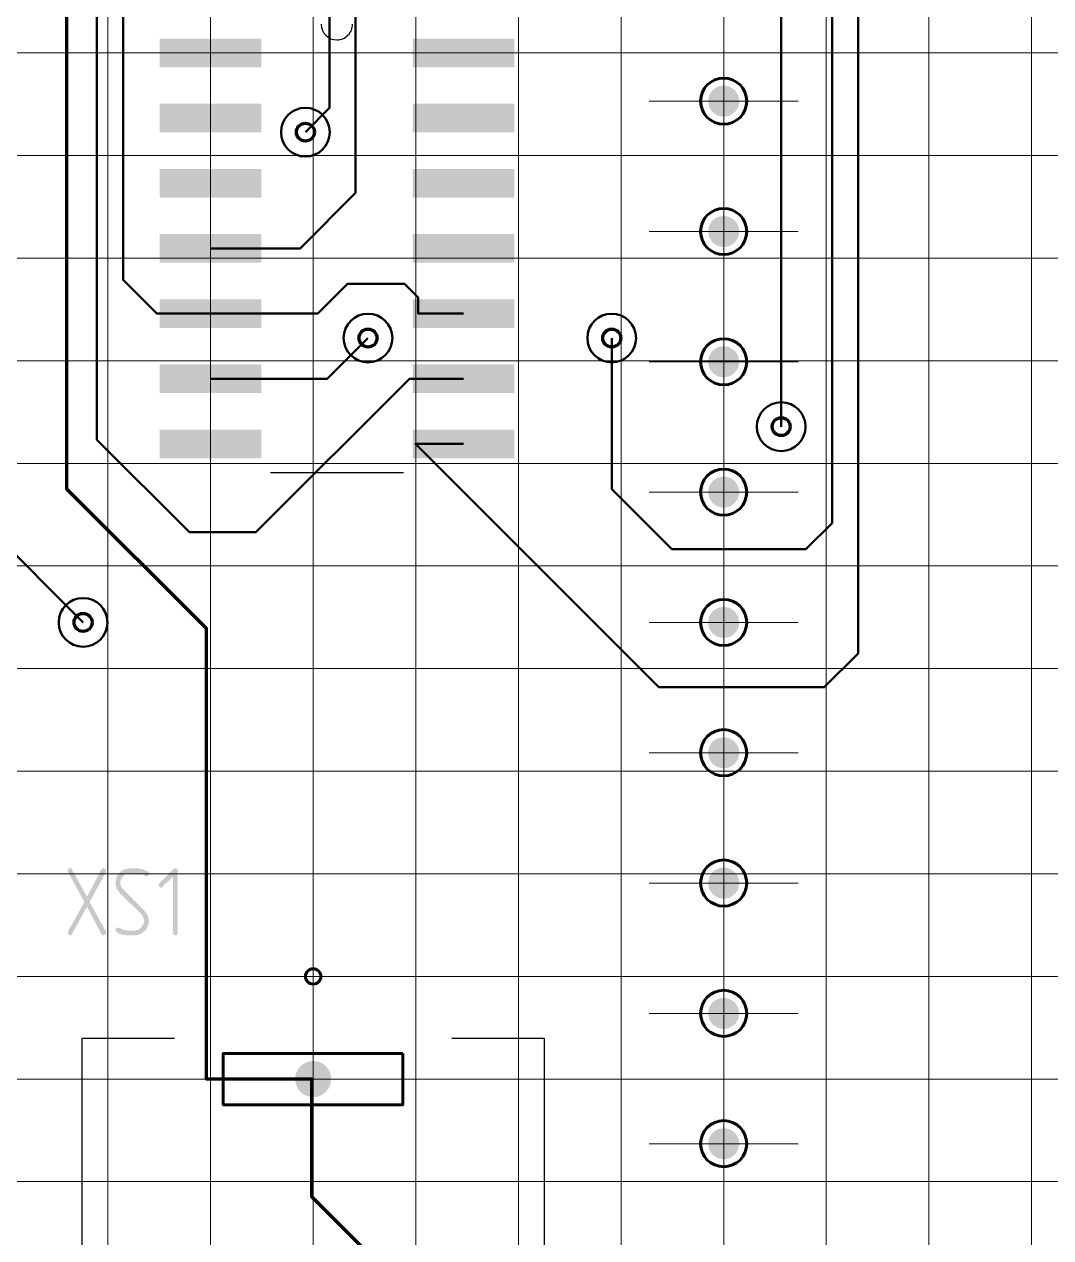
# Model space of a CAD drawing. Extents: x 260 to 1101, y 70 to 664.
# Drawn here: x 532.08 to 572.07, y 404.6 to 451.9 of the extents above; entities that cross this region are included whole.
import ezdxf

# ---------------------------------------------------------------- set-up
doc = ezdxf.new("R2010")
doc.units = 0
doc.header["$MEASUREMENT"] = 0
doc.layers.add('PDF _Геометрия', color=7, linetype='CONTINUOUS')
doc.layers.add('PDF _Сплошная заливка', color=7, linetype='CONTINUOUS')

msp = doc.modelspace()

# ---------------------------------------------------------------- hatches: boundary and pattern name
at = {"layer": 'PDF _Сплошная заливка', "transparency": 33554559}
for points in [[(559.331, 448.906), (558.72, 448.906), (558.766, 449.14), (558.899, 449.339), (559.098, 449.471), (559.331, 449.518)], [(559.331, 448.906), (559.331, 448.294), (559.098, 448.341), (558.899, 448.474), (558.766, 448.672), (558.72, 448.906)], [(559.331, 443.826), (558.72, 443.826), (558.766, 444.061), (558.899, 444.259), (559.098, 444.391), (559.331, 444.438)], [(559.331, 443.826), (559.331, 443.214), (559.098, 443.261), (558.899, 443.394), (558.766, 443.592), (558.72, 443.826)], [(559.331, 438.746), (558.72, 438.746), (558.766, 438.981), (558.899, 439.179), (559.098, 439.311), (559.331, 439.358)], [(559.331, 438.746), (559.331, 438.134), (559.098, 438.181), (558.899, 438.314), (558.766, 438.512), (558.72, 438.746)], [(559.331, 433.666), (558.72, 433.666), (558.766, 433.901), (558.899, 434.099), (559.098, 434.231), (559.331, 434.278)], [(559.331, 433.666), (559.331, 433.054), (559.098, 433.101), (558.899, 433.234), (558.766, 433.432), (558.72, 433.666)], [(559.331, 428.586), (558.72, 428.586), (558.766, 428.821), (558.899, 429.019), (559.098, 429.151), (559.331, 429.198)], [(559.331, 428.586), (559.331, 427.974), (559.098, 428.021), (558.899, 428.154), (558.766, 428.352), (558.72, 428.586)], [(559.331, 423.506), (558.72, 423.506), (558.766, 423.741), (558.899, 423.939), (559.098, 424.071), (559.331, 424.118)], [(559.331, 423.506), (559.331, 422.894), (559.098, 422.941), (558.899, 423.074), (558.766, 423.272), (558.72, 423.506)], [(535.188, 419.005), (535.213, 418.98), (535.239, 418.98), (535.239, 418.98), (535.264, 418.955), (535.264, 418.929), (535.264, 418.904), (535.264, 418.904), (535.264, 418.904), (535.264, 418.878), (535.264, 418.853), (534.629, 417.685), (535.264, 416.542), (535.264, 416.516), (535.264, 416.516), (535.264, 416.491), (535.264, 416.491), (535.264, 416.465), (535.264, 416.465), (535.264, 416.44), (535.239, 416.415), (535.239, 416.415), (535.213, 416.415), (535.188, 416.389), (535.162, 416.389), (535.162, 416.389), (535.137, 416.389), (535.112, 416.415), (535.112, 416.415), (535.086, 416.44), (534.528, 417.507), (533.944, 416.44), (533.944, 416.44), (533.944, 416.44), (533.944, 416.415), (533.918, 416.389), (533.893, 416.389), (533.867, 416.389), (533.867, 416.389), (533.867, 416.389), (533.842, 416.415), (533.817, 416.415), (533.791, 416.415), (533.791, 416.44), (533.791, 416.465), (533.791, 416.491), (533.791, 416.491), (533.791, 416.491), (533.791, 416.516), (533.791, 416.542), (534.426, 417.685), (533.791, 418.853), (533.791, 418.904), (533.791, 418.904), (533.791, 418.929), (533.791, 418.929), (533.817, 418.955), (533.817, 418.98), (533.817, 418.98), (533.842, 419.005), (533.867, 419.005), (533.893, 419.005), (533.918, 419.005), (533.944, 418.98), (533.944, 418.98), (533.944, 418.955), (534.528, 417.888), (535.086, 418.955), (535.086, 418.955), (535.112, 418.955), (535.112, 418.98), (535.137, 419.005), (535.162, 419.005), (535.162, 419.005)], [(536.533, 419.005), (536.559, 418.98), (536.61, 418.98), (536.635, 418.98), (536.686, 418.955), (536.686, 418.955), (536.711, 418.955), (536.737, 418.955), (536.762, 418.929), (536.787, 418.929), (536.838, 418.904), (536.914, 418.878), (536.914, 418.878), (536.914, 418.853), (536.914, 418.853), (536.914, 418.853), (536.94, 418.853), (536.94, 418.828), (536.94, 418.802), (536.94, 418.802), (536.94, 418.777), (536.94, 418.777), (536.94, 418.751), (536.914, 418.726), (536.914, 418.726), (536.889, 418.701), (536.864, 418.701), (536.838, 418.701), (536.787, 418.701), (536.787, 418.726), (536.762, 418.726), (536.737, 418.751), (536.711, 418.751), (536.66, 418.777), (536.61, 418.802), (536.533, 418.802), (536.483, 418.802), (536.178, 418.802), (536.153, 418.802), (536.102, 418.802), (536.051, 418.777), (536.026, 418.777), (535.975, 418.751), (535.924, 418.701), (535.924, 418.701), (535.924, 418.675), (535.899, 418.65), (535.873, 418.624), (535.873, 418.599), (535.848, 418.548), (535.823, 418.497), (535.823, 418.447), (535.823, 418.37), (535.848, 418.32), (535.848, 418.294), (535.848, 418.294), (535.848, 418.294), (535.873, 418.269), (535.873, 418.269), (535.899, 418.218), (535.924, 418.193), (535.949, 418.167), (536.762, 417.354), (536.762, 417.329), (536.787, 417.329), (536.787, 417.304), (536.813, 417.304), (536.838, 417.253), (536.864, 417.227), (536.864, 417.202), (536.889, 417.151), (536.914, 417.126), (536.914, 417.05), (536.94, 416.999), (536.94, 416.948), (536.94, 416.948), (536.94, 416.948), (536.94, 416.923), (536.94, 416.923), (536.94, 416.872), (536.914, 416.821), (536.889, 416.745), (536.864, 416.694), (536.838, 416.618), (536.787, 416.567), (536.762, 416.567), (536.762, 416.542), (536.711, 416.516), (536.66, 416.465), (536.61, 416.44), (536.533, 416.415), (536.457, 416.389), (536.432, 416.389), (536.381, 416.389), (536.076, 416.389), (536.076, 416.389), (536.051, 416.389), (536.026, 416.389), (535.975, 416.415), (535.899, 416.415), (535.823, 416.44), (535.746, 416.465), (535.696, 416.516), (535.645, 416.567), (535.645, 416.592), (535.645, 416.592), (535.645, 416.618), (535.645, 416.643), (535.67, 416.669), (535.67, 416.669), (535.696, 416.669), (535.696, 416.694), (535.721, 416.694), (535.772, 416.669), (535.797, 416.669), (535.797, 416.669), (535.848, 416.643), (535.873, 416.618), (535.924, 416.618), (535.975, 416.592), (536.051, 416.592), (536.102, 416.567), (536.381, 416.567), (536.407, 416.592), (536.432, 416.592), (536.457, 416.592), (536.508, 416.592), (536.559, 416.618), (536.584, 416.643), (536.635, 416.694), (536.635, 416.694), (536.66, 416.719), (536.66, 416.745), (536.686, 416.77), (536.711, 416.796), (536.737, 416.846), (536.737, 416.897), (536.762, 416.948), (536.737, 417.024), (536.737, 417.024), (536.737, 417.024), (536.737, 417.05), (536.737, 417.05), (536.737, 417.05), (536.711, 417.075), (536.711, 417.075), (536.711, 417.1), (536.711, 417.1), (536.711, 417.126), (536.686, 417.151), (536.66, 417.177), (536.635, 417.227), (535.797, 418.04), (535.797, 418.04), (535.797, 418.066), (535.772, 418.066), (535.772, 418.091), (535.746, 418.116), (535.721, 418.142), (535.696, 418.193), (535.67, 418.218), (535.67, 418.243), (535.67, 418.243), (535.67, 418.269), (535.67, 418.294), (535.645, 418.32), (535.645, 418.37), (535.645, 418.447), (535.645, 418.447), (535.645, 418.447), (535.645, 418.472), (535.645, 418.472), (535.645, 418.523), (535.67, 418.574), (535.67, 418.624), (535.696, 418.701), (535.746, 418.751), (535.797, 418.828), (535.797, 418.828), (535.797, 418.828), (535.823, 418.853), (535.848, 418.878), (535.899, 418.904), (535.975, 418.955), (536.026, 418.98), (536.102, 418.98), (536.153, 419.005), (536.508, 419.005)], [(538.006, 419.005), (538.006, 418.98), (538.032, 418.98), (538.032, 418.98), (538.057, 418.955), (538.057, 418.929), (538.057, 418.904), (538.057, 416.491), (538.057, 416.465), (538.057, 416.465), (538.057, 416.44), (538.032, 416.415), (538.032, 416.415), (538.032, 416.415), (538.006, 416.389), (537.981, 416.389), (537.981, 416.389), (537.955, 416.389), (537.93, 416.389), (537.905, 416.415), (537.905, 416.415), (537.905, 416.44), (537.879, 416.44), (537.879, 416.491), (537.879, 418.675), (537.473, 418.294), (537.473, 418.269), (537.473, 418.269), (537.448, 418.243), (537.422, 418.243), (537.397, 418.243), (537.397, 418.243), (537.371, 418.269), (537.346, 418.294), (537.346, 418.294), (537.346, 418.294), (537.321, 418.32), (537.321, 418.345), (537.321, 418.345), (537.321, 418.37), (537.346, 418.37), (537.346, 418.421), (537.905, 418.98), (537.905, 418.98), (537.93, 418.98), (537.955, 419.005), (537.981, 419.005), (537.981, 419.005)], [(559.331, 418.426), (558.72, 418.426), (558.766, 418.661), (558.899, 418.859), (559.098, 418.991), (559.331, 419.038)], [(559.331, 418.426), (559.331, 417.814), (559.098, 417.861), (558.899, 417.994), (558.766, 418.192), (558.72, 418.426)], [(559.331, 413.346), (558.72, 413.346), (558.766, 413.581), (558.899, 413.779), (559.098, 413.911), (559.331, 413.958)], [(559.331, 413.346), (559.331, 412.734), (559.098, 412.781), (558.899, 412.914), (558.766, 413.112), (558.72, 413.346)], [(543.337, 410.786), (543.337, 411.492), (543.52, 411.468), (543.69, 411.398), (543.836, 411.285), (543.948, 411.139), (544.019, 410.969), (544.043, 410.786)], [(543.337, 410.786), (543.337, 410.08), (543.154, 410.104), (542.984, 410.175), (542.838, 410.287), (542.726, 410.433), (542.655, 410.604), (542.631, 410.786)], [(543.337, 410.786), (544.043, 410.786), (544.019, 410.604), (543.948, 410.433), (543.836, 410.287), (543.69, 410.175), (543.52, 410.104), (543.337, 410.08)], [(559.331, 408.266), (558.72, 408.266), (558.766, 408.501), (558.899, 408.699), (559.098, 408.831), (559.331, 408.878)], [(559.331, 408.266), (559.331, 407.654), (559.098, 407.701), (558.899, 407.834), (558.766, 408.032), (558.72, 408.266)]]:
    msp.add_hatch(color=256, dxfattribs=at).paths.add_polyline_path(points)
at = {"layer": 'PDF _Сплошная заливка', "true_color": 0xffffff, "transparency": 33554559}
for points in [[(559.331, 449.518), (559.566, 449.471), (559.764, 449.339), (559.897, 449.14), (559.943, 448.906), (559.331, 448.906)], [(559.943, 448.906), (559.897, 448.672), (559.764, 448.474), (559.566, 448.341), (559.331, 448.294), (559.331, 448.906)], [(559.331, 444.438), (559.566, 444.391), (559.764, 444.259), (559.897, 444.061), (559.943, 443.826), (559.331, 443.826)], [(559.943, 443.826), (559.897, 443.592), (559.764, 443.394), (559.566, 443.261), (559.331, 443.214), (559.331, 443.826)], [(559.331, 439.358), (559.566, 439.311), (559.764, 439.179), (559.897, 438.981), (559.943, 438.746), (559.331, 438.746)], [(559.943, 438.746), (559.897, 438.512), (559.764, 438.314), (559.566, 438.181), (559.331, 438.134), (559.331, 438.746)], [(559.331, 434.278), (559.566, 434.231), (559.764, 434.099), (559.897, 433.901), (559.943, 433.666), (559.331, 433.666)], [(559.943, 433.666), (559.897, 433.432), (559.764, 433.234), (559.566, 433.101), (559.331, 433.054), (559.331, 433.666)], [(559.331, 429.198), (559.566, 429.151), (559.764, 429.019), (559.897, 428.821), (559.943, 428.586), (559.331, 428.586)], [(559.943, 428.586), (559.897, 428.352), (559.764, 428.154), (559.566, 428.021), (559.331, 427.974), (559.331, 428.586)], [(559.331, 424.118), (559.566, 424.071), (559.764, 423.939), (559.897, 423.741), (559.943, 423.506), (559.331, 423.506)], [(559.943, 423.506), (559.897, 423.272), (559.764, 423.074), (559.566, 422.941), (559.331, 422.894), (559.331, 423.506)], [(559.331, 419.038), (559.566, 418.991), (559.764, 418.859), (559.897, 418.661), (559.943, 418.426), (559.331, 418.426)], [(559.943, 418.426), (559.897, 418.192), (559.764, 417.994), (559.566, 417.861), (559.331, 417.814), (559.331, 418.426)], [(559.331, 413.958), (559.566, 413.911), (559.764, 413.779), (559.897, 413.581), (559.943, 413.346), (559.331, 413.346)], [(559.943, 413.346), (559.897, 413.112), (559.764, 412.914), (559.566, 412.781), (559.331, 412.734), (559.331, 413.346)], [(542.631, 410.786), (542.655, 410.969), (542.726, 411.139), (542.838, 411.285), (542.984, 411.398), (543.154, 411.468), (543.337, 411.492), (543.337, 410.786)], [(559.331, 408.878), (559.566, 408.831), (559.764, 408.699), (559.897, 408.501), (559.943, 408.266), (559.331, 408.266)], [(559.943, 408.266), (559.897, 408.032), (559.764, 407.834), (559.566, 407.701), (559.331, 407.654), (559.331, 408.266)]]:
    msp.add_hatch(color=7, dxfattribs=at).paths.add_polyline_path(points)

# ---------------------------------------------------------------- linework, layer by layer
at = {"layer": 'PDF _Геометрия', "lineweight": 18}
for points in [[(535.34, 380.306), (535.34, 382.786), (535.34, 592.786)], [(539.338, 381.546), (539.338, 382.786), (539.338, 592.786)], [(543.337, 380.306), (543.337, 382.786), (543.337, 592.786)], [(547.336, 381.546), (547.336, 382.786), (547.336, 592.786)], [(551.334, 380.306), (551.334, 382.786), (551.334, 592.786)], [(555.333, 381.546), (555.333, 382.786), (555.333, 592.786)], [(559.331, 380.306), (559.331, 382.786), (559.331, 592.786)], [(563.33, 381.546), (563.33, 382.786), (563.33, 592.786)], [(567.329, 380.306), (567.329, 382.786), (567.329, 592.786)], [(571.327, 381.546), (571.327, 382.786), (571.327, 592.786)], [(559.331, 451.086), (559.331, 456.886)], [(559.331, 451.386), (559.331, 456.586)], [(559.331, 446.006), (559.331, 451.806)], [(559.331, 446.306), (559.331, 451.506)], [(326.173, 450.786), (327.413, 450.786), (647.301, 450.786)], [(556.433, 448.906), (562.231, 448.906)], [(556.732, 448.906), (561.931, 448.906)], [(324.934, 446.786), (327.413, 446.786), (647.301, 446.786)], [(559.331, 440.926), (559.331, 446.726)], [(559.331, 441.226), (559.331, 446.426)], [(556.433, 443.826), (562.231, 443.826)], [(556.732, 443.826), (561.931, 443.826)], [(326.173, 442.786), (327.413, 442.786), (647.301, 442.786)], [(559.331, 435.846), (559.331, 441.646)], [(559.331, 436.146), (559.331, 441.346)], [(324.934, 438.786), (327.413, 438.786), (647.301, 438.786)], [(556.433, 438.746), (562.231, 438.746)], [(556.732, 438.746), (561.931, 438.746)], [(559.331, 430.766), (559.331, 436.566)], [(559.331, 431.066), (559.331, 436.266)], [(326.173, 434.786), (327.413, 434.786), (647.301, 434.786)], [(556.433, 433.666), (562.231, 433.666)], [(556.732, 433.666), (561.931, 433.666)], [(559.331, 425.686), (559.331, 431.486)], [(559.331, 425.986), (559.331, 431.186)], [(324.934, 430.786), (327.413, 430.786), (647.301, 430.786)], [(556.433, 428.586), (562.231, 428.586)], [(556.732, 428.586), (561.931, 428.586)], [(326.173, 426.786), (327.413, 426.786), (647.301, 426.786)], [(559.331, 420.606), (559.331, 426.406)], [(559.331, 420.906), (559.331, 426.106)], [(556.433, 423.506), (562.231, 423.506)], [(556.732, 423.506), (561.931, 423.506)], [(324.934, 422.786), (327.413, 422.786), (647.301, 422.786)], [(559.331, 415.526), (559.331, 421.326)], [(559.331, 415.826), (559.331, 421.026)], [(326.173, 418.786), (327.413, 418.786), (647.301, 418.786)], [(556.433, 418.426), (562.231, 418.426)], [(556.732, 418.426), (561.931, 418.426)], [(559.331, 410.446), (559.331, 416.246)], [(559.331, 410.746), (559.331, 415.946)], [(324.934, 414.786), (327.413, 414.786), (647.301, 414.786)], [(543.337, 408.086), (543.337, 413.486)], [(556.433, 413.346), (562.231, 413.346)], [(556.732, 413.346), (561.931, 413.346)], [(559.331, 405.366), (559.331, 411.166)], [(326.173, 410.786), (327.413, 410.786), (647.301, 410.786)], [(540.638, 410.786), (546.036, 410.786)], [(559.331, 405.666), (559.331, 410.866)], [(556.433, 408.266), (562.231, 408.266)], [(556.732, 408.266), (561.931, 408.266)], [(324.934, 406.786), (327.413, 406.786), (647.301, 406.786)]]:
    msp.add_lwpolyline(points, dxfattribs=at)
at = {"layer": 'PDF _Геометрия', "lineweight": 80}
for points in [[(601.317, 399.786), (597.812, 396.28), (591.32, 396.28), (583.323, 396.28), (575.326, 396.28), (567.329, 396.28), (563.349, 396.28), (563.248, 396.179), (559.331, 396.179), (553.303, 396.179), (543.29, 406.195), (543.29, 410.786), (539.177, 410.786), (539.177, 428.344), (533.74, 433.782), (533.74, 461.793), (535.436, 463.49), (535.436, 469.356), (533.74, 471.053), (533.74, 506.318), (540.73, 513.311), (540.73, 514.786)], [(543.29, 410.786), (543.337, 410.786)]]:
    msp.add_lwpolyline(points, dxfattribs=at)
at = {"layer": 'PDF _Геометрия', "lineweight": 50}
for points in [[(554.97, 439.672), (554.97, 433.779), (557.306, 431.442), (562.537, 431.442), (563.552, 432.458), (563.552, 475.689), (562.131, 477.111), (553.907, 477.111), (550.349, 480.67), (550.349, 503.782), (544.408, 509.725)], [(555.935, 497.584), (555.935, 487.83), (556.443, 487.322), (559.287, 487.322), (559.947, 486.662), (561.572, 486.662), (564.568, 483.665), (564.568, 427.378), (563.248, 426.057), (556.808, 426.057), (547.323, 435.546), (549.19, 435.546)], [(539.338, 472.246), (537.056, 472.246), (536.594, 471.784), (536.594, 459.897), (534.911, 458.214), (534.911, 435.71), (538.517, 432.103), (541.107, 432.103), (547.088, 438.086), (549.19, 438.086)], [(561.572, 436.217), (561.572, 460.906), (560.556, 461.922), (558.119, 461.922), (550.337, 469.706), (549.19, 469.706)], [(539.338, 467.166), (541.818, 467.166), (543.978, 465.005), (543.978, 448.64), (543.036, 447.698)], [(539.338, 443.166), (542.833, 443.166), (544.994, 445.327), (544.994, 461.645), (545.435, 462.086), (549.19, 462.086), (549.19, 464.626)], [(549.19, 440.626), (547.431, 440.626), (547.431, 441.247), (546.896, 441.782), (544.672, 441.782), (543.517, 440.626), (539.338, 440.626), (537.247, 440.626), (535.934, 441.94), (535.934, 454.818), (538.237, 457.122)], [(534.375, 428.586), (530.747, 432.216), (530.747, 451.381), (526.583, 455.546)], [(539.338, 438.086), (543.889, 438.086), (545.474, 439.672)]]:
    msp.add_lwpolyline(points, dxfattribs=at)
at = {"layer": 'PDF _Геометрия', "lineweight": 30}
msp.add_lwpolyline([(543.655, 451.904, 0.4142), (544.264, 451.294, 0.414225), (544.874, 451.904)], format="xyb", dxfattribs=at)
msp.add_lwpolyline([(541.674, 434.429), (546.854, 434.429)], dxfattribs=at)
at = {"layer": 'PDF _Геометрия', "lineweight": 25}
msp.add_lwpolyline([(548.735, 412.386), (552.334, 412.386), (552.334, 383.386), (534.34, 383.386), (534.34, 412.386), (537.939, 412.386)], dxfattribs=at)
at = {"layer": 'PDF _Геометрия', "lineweight": 60}
msp.add_lwpolyline([(546.836, 411.786), (546.836, 409.786), (539.838, 409.786), (539.838, 411.786)], close=True, dxfattribs=at)
msp.add_lwpolyline([(546.836, 411.786), (546.836, 409.786), (539.838, 409.786), (539.838, 411.786)], close=True, dxfattribs=at)
for centre, radius in [((559.331, 448.906), 0.9), ((559.331, 448.906), 0.9), ((559.331, 443.826), 0.9), ((559.331, 443.826), 0.9), ((559.331, 438.746), 0.9), ((559.331, 438.746), 0.9), ((559.331, 433.666), 0.9), ((559.331, 433.666), 0.9), ((559.331, 428.586), 0.9), ((559.331, 428.586), 0.9), ((559.331, 423.506), 0.9), ((559.331, 423.506), 0.9), ((559.331, 418.426), 0.9), ((559.331, 418.426), 0.9), ((543.337, 414.786), 0.3), ((559.331, 413.346), 0.9), ((559.331, 413.346), 0.9), ((559.331, 408.266), 0.9), ((559.331, 408.266), 0.9)]:
    msp.add_circle(centre, radius, dxfattribs=at)
at = {"layer": 'PDF _Геометрия', "lineweight": 50}
for centre in [(543.036, 447.698), (545.474, 439.672), (554.97, 439.672), (561.572, 436.218), (534.375, 428.586)]:
    msp.add_circle(centre, 0.95, dxfattribs=at)
at = {"layer": 'PDF _Геометрия', "color": 7, "lineweight": 70, "true_color": 0xffffff}
for centre in [(543.036, 447.698), (545.474, 439.672), (554.97, 439.672), (561.572, 436.218), (534.375, 428.586)]:
    msp.add_circle(centre, 0.35, dxfattribs=at)
at = {"layer": 'PDF _Сплошная заливка', "lineweight": 60, "transparency": 33554559}
for points in [[(537.358, 450.227), (537.358, 451.345), (541.319, 450.227), (541.319, 451.345)], [(537.358, 450.227), (537.358, 451.345), (541.319, 450.227), (541.319, 451.345)], [(547.21, 450.227), (547.21, 451.345), (551.171, 450.227), (551.171, 451.345)], [(547.21, 450.227), (547.21, 451.345), (551.171, 450.227), (551.171, 451.345)], [(537.358, 447.687), (537.358, 448.805), (541.319, 447.687), (541.319, 448.805)], [(537.358, 447.687), (537.358, 448.805), (541.319, 447.687), (541.319, 448.805)], [(547.21, 447.687), (547.21, 448.805), (551.171, 447.687), (551.171, 448.805)], [(547.21, 447.687), (547.21, 448.805), (551.171, 447.687), (551.171, 448.805)], [(537.358, 445.147), (537.358, 446.265), (541.319, 445.147), (541.319, 446.265)], [(537.358, 445.147), (537.358, 446.265), (541.319, 445.147), (541.319, 446.265)], [(547.21, 445.147), (547.21, 446.265), (551.171, 445.147), (551.171, 446.265)], [(547.21, 445.147), (547.21, 446.265), (551.171, 445.147), (551.171, 446.265)], [(537.358, 442.607), (537.358, 443.725), (541.319, 442.607), (541.319, 443.725)], [(537.358, 442.607), (537.358, 443.725), (541.319, 442.607), (541.319, 443.725)], [(547.21, 442.607), (547.21, 443.725), (551.171, 442.607), (551.171, 443.725)], [(547.21, 442.607), (547.21, 443.725), (551.171, 442.607), (551.171, 443.725)], [(537.358, 440.067), (537.358, 441.185), (541.319, 440.067), (541.319, 441.185)], [(537.358, 440.067), (537.358, 441.185), (541.319, 440.067), (541.319, 441.185)], [(547.21, 440.067), (547.21, 441.185), (551.171, 440.067), (551.171, 441.185)], [(547.21, 440.067), (547.21, 441.185), (551.171, 440.067), (551.171, 441.185)], [(537.358, 437.527), (537.358, 438.645), (541.319, 437.527), (541.319, 438.645)], [(537.358, 437.527), (537.358, 438.645), (541.319, 437.527), (541.319, 438.645)], [(547.21, 437.527), (547.21, 438.645), (551.171, 437.527), (551.171, 438.645)], [(547.21, 437.527), (547.21, 438.645), (551.171, 437.527), (551.171, 438.645)], [(537.358, 434.987), (537.358, 436.105), (541.319, 434.987), (541.319, 436.105)], [(537.358, 434.987), (537.358, 436.105), (541.319, 434.987), (541.319, 436.105)], [(547.21, 434.987), (547.21, 436.105), (551.171, 434.987), (551.171, 436.105)], [(547.21, 434.987), (547.21, 436.105), (551.171, 434.987), (551.171, 436.105)]]:
    msp.add_solid(points, dxfattribs=at)

doc.saveas('drawing.dxf')
